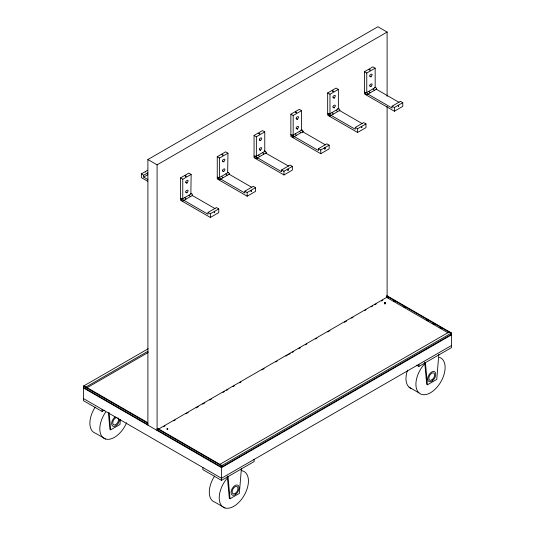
<?xml version="1.0" encoding="UTF-8"?>
<svg xmlns="http://www.w3.org/2000/svg" width="535" height="535" viewBox="0 0 535 535"><rect width="100%" height="100%" fill="white"/><g stroke="black" fill="none" stroke-linecap="round" stroke-linejoin="round"><path stroke-width="0.8" d="M120.388 419.487L119.974 424.469L110.658 429.846L109.929 429.424L108.424 412.946M241.405 468.473L239.352 493.39L230.037 498.767L229.308 498.346L227.275 476.096M438.814 354.504L436.761 379.415L427.445 384.799L426.716 384.377L424.69 362.121M214.201 212.462C214.976 210.589 214.943 213.358 214.207 212.576M251.002 191.216C251.831 189.37 251.664 192.085 251.022 191.363M287.803 169.969C288.632 168.124 288.465 170.832 287.83 170.11M324.651 148.917L325.153 148.001L324.972 148.971M361.413 127.47C362.208 125.611 362.115 128.353 361.419 127.584M398.214 106.224C399.043 104.385 398.869 107.094 398.234 106.371M167.729 428.682C166.258 428.281 168.652 429.485 167.622 428.555M181.245 199.214C181.813 197.622 184.709 200.658 182.97 201.013C181.171 200.999 180.75 197.863 182.763 198.739L182.763 179.258L191.155 174.41L190.861 193.75M190.707 193.483C191.69 193.369 193.296 194.947 192.339 195.73M218.046 177.961C218.614 176.376 221.51 179.406 219.771 179.767C217.972 179.747 217.558 176.617 219.564 177.493L219.564 158.012L227.963 153.164L227.663 172.497M227.749 172.223L229.14 173.173L229.321 174.397M257.148 158.046C253.878 159.871 254.774 153.077 257.148 158.046L266.276 152.776L265.701 151.639L264.551 150.977M265.875 153.204L288.646 166.111M266.276 152.776L266.122 153.15M291.649 135.469C296.082 134.038 292.545 140.511 292.016 135.255L290.866 134.593M301.352 129.724C302.282 129.731 303.907 131.69 302.502 131.998M328.457 114.222C329.025 112.631 331.914 115.667 330.182 116.021C328.383 116.008 327.962 112.872 329.968 113.748L329.968 94.267L338.367 89.419L338.367 108.899L337.792 108.692M337.919 108.491C338.902 108.378 340.507 109.956 339.544 110.738M365.258 92.976C365.826 91.385 368.722 94.414 366.983 94.775C365.184 94.755 364.763 91.625 366.769 92.501L366.769 73.021L375.169 68.172L375.169 87.653L374.594 87.439M374.721 87.238C375.704 87.131 377.309 88.71 376.346 89.492M384.638 303.606L385.294 303.626M288.265 169.903L287.529 169.461M324.491 148.322L324.491 147.914L325.033 148.469M324.872 148.763L324.23 148.389M325.066 148.656L324.23 148.142M192.152 195.857L192.306 195.482L215.037 208.603M228.953 174.604L229.114 174.229L251.845 187.357M292.056 135.041L293.167 134.994L293.167 115.513L301.566 110.665L301.566 130.145L300.991 129.938M302.563 132.112L302.716 131.737L325.447 144.858M339.364 110.865L339.518 110.491L362.248 123.612M376.165 89.619L376.319 89.245L399.05 102.366M384.692 302.984C385.494 303.927 384.899 301.827 384.678 303.699M325.153 148.804L324.712 148.984M145.46 172.016L145.814 171.929M186.956 183.097C191.142 177.74 182.636 181.673 186.956 183.097L185.805 182.428M223.764 161.844C227.943 156.494 219.444 160.426 223.764 161.844L222.613 161.182M186.956 192.834C191.142 187.484 182.636 191.41 186.956 192.834L185.805 192.172M260.565 140.598C264.745 135.248 256.245 139.174 260.565 140.598L259.415 139.936M223.764 171.588C227.943 166.231 219.444 170.163 223.764 171.588L222.613 170.926M297.366 119.352C301.546 113.995 293.046 117.927 297.366 119.352L296.216 118.69M260.565 150.342C264.745 144.985 256.245 148.917 260.565 150.342L259.415 149.673M334.168 98.106C338.347 92.749 329.848 96.681 334.168 98.106L333.017 97.437M297.366 129.089C301.546 123.739 293.046 127.671 297.366 129.089L296.216 128.427M370.969 76.853C375.155 71.503 366.649 75.435 370.969 76.853L369.819 76.191M334.168 107.843C338.347 102.493 329.848 106.418 334.168 107.843L333.017 107.181M370.969 86.596C375.155 81.24 366.649 85.172 370.969 86.596L369.819 85.934M147.894 425.151L147.894 159.55L377.911 26.75L387.106 32.06L387.106 96.374M147.767 181.318L141.354 177.613L141.354 173.908L147.653 170.27M147.894 159.55L157.089 164.86L387.106 32.06M141.354 173.908L143.654 175.233L147.854 172.812M143.654 175.233L143.654 177.092L147.854 174.664M183.331 200.799L183.906 200.331L208.061 214.274L208.061 212.415L216.461 207.567L218.761 208.897L218.761 212.609L210.362 217.457L180.462 200.19L180.462 177.928L188.855 173.079L191.155 174.41M219.858 179.486L220.714 179.078L244.863 193.028L244.863 191.169L253.262 186.32L255.563 187.651L255.563 191.356L247.163 196.211L217.263 178.944L217.263 156.681L225.663 151.833L227.963 153.164M256.365 158.099L257.174 158.293L257.516 157.832L281.664 171.775L281.664 169.923L290.064 165.074L292.364 166.398L292.364 170.11L283.965 174.958L254.065 157.698L254.065 135.435L262.464 130.587L264.765 131.911L264.765 151.392L264.19 151.184M292.872 136.646L293.983 137.047L294.317 136.585L318.465 150.529L318.465 148.676L326.865 143.828L329.165 145.152L329.165 148.864L320.766 153.712L290.866 136.452L290.866 114.189L299.266 109.341L301.566 110.665M330.269 115.741L331.118 115.339L355.273 129.283L355.273 127.424L363.666 122.575L365.967 123.906L365.967 127.618L357.574 132.466L327.667 115.199L327.667 92.936L336.067 88.088L338.367 89.419M367.07 94.494L367.919 94.093L392.075 108.037L392.075 106.177L400.474 101.329L402.775 102.66L402.775 106.371L394.375 111.22L364.469 93.953L364.469 71.69L372.868 66.842L375.169 68.172M254.065 135.435L256.365 136.759L264.765 131.911M182.395 198.946L191.523 193.677M219.196 177.7L228.325 172.43M255.998 156.454L265.126 151.184M292.799 135.208L301.927 129.931M329.607 113.955L338.735 108.685M366.408 92.709L375.537 87.439M183.545 200.538L192.674 195.268M220.346 179.292L229.475 174.022M293.949 136.799L303.077 131.523M330.757 115.547L339.885 110.277M367.558 94.3L376.687 89.031M208.061 212.415L210.362 213.746L218.761 208.897M244.863 191.169L247.163 192.5L255.563 187.651M281.664 169.923L283.965 171.247L292.364 166.398M318.465 148.676L320.766 150.001L329.165 145.152M355.273 127.424L357.574 128.754L365.967 123.906M392.075 106.177L394.375 107.508L402.775 102.66M104.245 410.245L102.118 411.468L83.487 400.715L83.487 386.103L148.269 348.706M83.948 387.166L83.487 387.434L147.894 424.616M86.001 387.026L148.155 351.141M86.724 387.935L148.155 352.471M448.156 332.91L386.651 297.4L386.651 296.069L387.106 295.801L451.513 332.984L451.513 347.596L418.905 366.421L416.758 365.178M157.818 429.511L387.106 297.132L388.557 297.968M163.603 426.703L165.047 425.867M173.728 420.858L175.172 420.022M186.026 413.756L188.193 412.505M196.151 407.911L198.325 406.66M202.665 404.152L204.831 402.902M209.894 399.973L211.338 399.143M222.914 392.456L224.359 391.62M226.532 390.369L227.977 389.534M233.039 386.611L234.49 385.775M239.553 382.853L240.997 382.017M261.976 369.906L264.143 368.655M275.719 361.974L277.163 361.138M285.844 356.129L287.288 355.293M288.739 354.458L290.184 353.622M292.351 352.371L293.802 351.535M298.864 348.613L300.309 347.777M305.371 344.854L306.822 344.018M315.496 339.003L316.947 338.167M327.794 331.907L329.968 330.65M344.433 322.304L346.6 321.047M351.662 318.124L353.113 317.288M364.683 310.608L366.134 309.772M371.196 306.849L372.641 306.013M374.814 304.763L376.259 303.927M381.321 301.004L382.766 300.168M219.905 464.333L448.999 332.068M221.958 466.848L221.958 465.517L157.551 428.334L157.089 428.602L221.497 465.784L451.513 332.984M451.513 334.315L221.497 467.115L157.089 429.926M451.513 334.843L221.497 467.643L83.487 387.962M451.513 345.47L221.497 478.27L83.487 398.588M202.865 467.51L202.865 469.636L221.497 480.39L254.105 461.565L254.105 459.445M384.745 302.944L384.785 303.773M373.069 88.863L374.219 90.234M336.268 110.11L337.418 111.487M299.466 131.356L300.616 132.733M262.665 152.602L263.815 153.98M225.864 173.855L227.014 175.226M189.056 195.101L190.206 196.472M364.469 71.69L366.769 73.021M364.469 92.1L365.659 93.023M327.667 92.936L329.968 94.267M327.667 113.346L328.858 114.276M290.866 114.189L293.167 115.513M324.297 148.028L325.126 148.536M287.75 169.207L288.325 169.535M287.496 169.274L288.325 169.782M287.429 169.394L288.004 169.722M287.429 169.635L288.071 170.016M254.065 155.839C255.008 157.196 255.322 155.565 256.365 156.24L256.365 136.759M217.263 156.681L219.564 158.012M217.263 177.092L218.568 178.309M386.651 296.069L451.052 333.251L451.052 334.582M393.62 300.891L395.071 301.727M403.751 306.742L405.202 307.578M426.188 319.689L428.354 320.947M432.695 323.454L434.868 324.705M439.937 327.627L441.382 328.463M180.462 177.928L182.763 179.258M143.654 177.092L147.921 179.553M180.462 198.338L181.646 199.261M409.028 387.133L418.958 392.871M83.948 385.842L147.627 422.603M83.487 386.103L147.894 423.292M105.482 438.994L95.551 433.263A20.658 11.924 -60 0 1 95.217 407.088M224.894 507.936L214.963 502.204A20.658 11.924 -60 0 1 214.622 476.03M368.869 91.284L370.019 92.876M332.068 112.537L333.218 114.129M295.266 133.783L296.417 135.375M258.465 155.03L259.615 156.621M221.664 176.276L222.814 177.867M184.856 197.522L186.006 199.114M219.564 179.345L218.989 178.891M292.351 136.111L292.056 135.522M385.253 302.997L385.274 303.673M167.729 429.21L167.127 429.324L167.114 428.609M425.419 362.543L427.445 384.799M228.01 476.518L230.037 498.767M109.08 412.538L110.658 429.846M418.905 364.295L418.905 366.421M394.375 107.508L394.375 111.22M387.106 106.398L387.106 297.661M385.207 302.957L385.18 303.753M385.066 302.904L385.113 303.78M384.986 302.897L384.946 303.8M384.899 302.897L384.866 303.793M357.574 128.754L357.574 132.466M320.766 150.001L320.766 153.712M283.965 171.247L283.965 174.958M247.163 192.5L247.163 196.211M221.497 465.784L221.497 480.39M210.362 213.746L210.362 217.457M167.549 428.528L167.502 429.404M167.388 428.502L167.422 429.411M167.301 428.515L167.335 429.404M167.228 428.535L167.254 429.391M157.089 164.86L157.089 430.461M102.118 409.349L102.118 411.468M241.178 470.619A20.658 11.924 -60 0 1 244.682 494.454A20.658 11.924 -60 0 1 222.045 506.204A20.658 11.924 -60 0 1 227.79 477.568M439.362 357.353A20.658 11.924 -60 0 1 440.419 382.552A20.658 11.924 -60 0 1 418.223 392.095A20.658 11.924 -60 0 1 424.87 363.579M411.729 388.678A20.658 11.924 -60 0 1 407.516 370.153M426.522 378.813A5.698 3.29 -60 0 1 426.515 377.596M119.673 419.54A5.698 3.29 -60 0 1 115.486 425.98A5.698 3.29 -60 0 1 111.654 423.733A5.698 3.29 -60 0 1 115.172 416.905M126.608 422.757A20.658 11.924 -60 0 1 104.445 438.573A20.658 11.924 -60 0 1 105.569 412.184M117.994 417.848A4.113 2.374 -60 0 1 116.543 423.934A4.113 2.374 -60 0 1 112.771 422.744A4.113 2.374 -60 0 1 116.804 417.474M185.157 175.901C185.986 177.593 187.203 175.373 185.157 175.901M221.958 154.655C222.787 156.347 224.004 154.127 221.958 154.655M258.766 133.409C259.589 135.094 260.806 132.874 258.766 133.409M295.567 112.163C296.39 113.848 297.614 111.628 295.567 112.163M332.369 90.91C333.198 92.602 334.415 90.382 332.369 90.91M369.17 69.664C369.999 71.356 371.216 69.135 369.17 69.664M235.567 494.467A5.698 3.29 -60 0 0 238.262 485.479A5.698 3.29 -60 0 0 231.341 490.495A5.698 3.29 -60 0 0 235.567 494.467M235.427 493.263A4.113 2.374 -60 0 0 237.373 486.776A4.113 2.374 -60 0 0 232.371 490.401A4.113 2.374 -60 0 0 235.427 493.263M432.28 380.893A5.698 3.29 -60 0 0 434.928 371.905A5.698 3.29 -60 0 0 428.013 376.981A5.698 3.29 -60 0 0 432.28 380.893M432.133 379.696A4.113 2.374 -60 0 0 434.045 373.209A4.113 2.374 -60 0 0 429.05 376.874A4.113 2.374 -60 0 0 432.133 379.696"/></g></svg>
